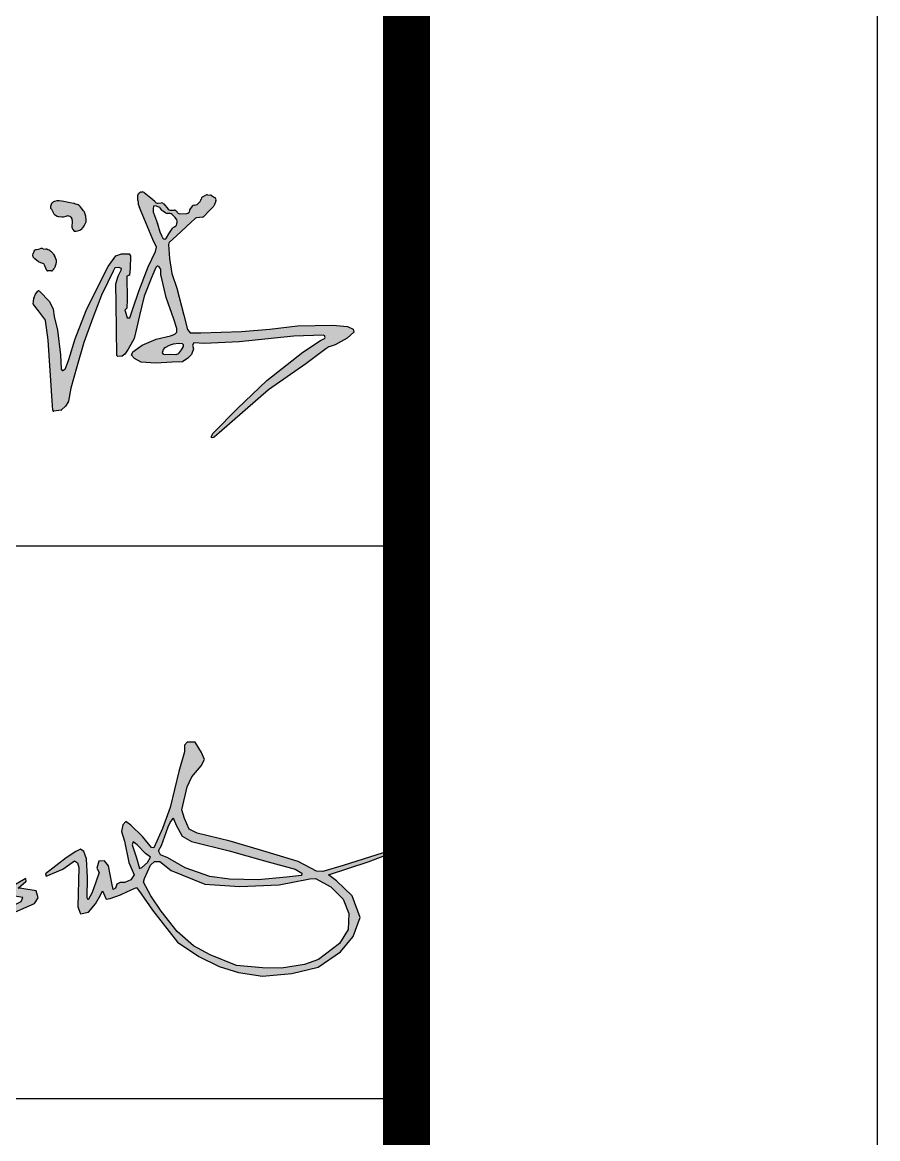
# Model space of a CAD drawing. Extents: x 4150464 to 4450492, y 75142 to 874437.
# Drawn here: x 4334665 to 4337388, y 809932 to 813485 of the extents above; entities that cross this region are included whole.
import ezdxf

# ---------------------------------------------------------------- set-up
doc = ezdxf.new("R2010")
doc.units = 0
doc.header["$LTSCALE"] = 1000
doc.header["$MEASUREMENT"] = 0
for name, color, linetype in [('PUB_TITLE', 4, 'Continuous'), ('图框', 7, 'Continuous'), ('签名', 7, 'Continuous')]:
    doc.layers.add(name, color=color, linetype=linetype)

# ---------------------------------------------------------------- blocks, each defined once
blk = doc.blocks.new('3333')
h = blk.add_hatch(color=256)
h.paths.add_polyline_path([(2531856, -909664), (2519411, -910822), (2516955, -910993), (2516136, -910879), (2515945, -909509), (2514917, -909299), (2514441, -909832), (2514517, -910803), (2514631, -911183), (2495464, -911621), (2495330, -910879), (2495978, -909604), (2496854, -908367), (2498015, -907339), (2500567, -905874), (2504552, -903085), (2505809, -902267), (2507580, -901239), (2510970, -900155), (2514150, -898899), (2516378, -898042), (2518111, -896977), (2518626, -895044), (2516722, -894359), (2514132, -893483), (2512018, -892741), (2511961, -892266), (2512532, -891714), (2515275, -891181), (2518245, -890020), (2520054, -889221), (2521292, -888364), (2522304, -887062), (2521561, -885921), (2520552, -884189), (2519828, -883123), (2518914, -882724), (2518209, -882800), (2518019, -883428), (2518312, -884834), (2520132, -887010), (2520021, -887864), (2517679, -889324), (2510319, -891280), (2509272, -891831), (2509685, -892877), (2512193, -894172), (2515639, -895219), (2516852, -895604), (2513788, -897990), (2505216, -902122), (2497360, -906749), (2495458, -907686), (2494157, -910482), (2494047, -911694), (2485916, -911887), (2485778, -912466), (2485833, -913072), (2491511, -919903), (2491897, -919875), (2487404, -913512), (2487708, -913072), (2493964, -912796), (2493942, -919062), (2494471, -925492), (2495441, -930426), (2497424, -933245), (2499319, -933993), (2499937, -933200), (2499275, -932408), (2498306, -932628), (2496102, -928091), (2495132, -920339), (2495088, -915362), (2495485, -912543), (2508046, -912631), (2514922, -912279), (2515231, -913204), (2514746, -916243), (2514658, -918665), (2516685, -920031), (2518404, -919238), (2518977, -919062), (2521798, -922894), (2524090, -924964), (2526690, -925580), (2529158, -925845), (2531494, -924744), (2534938, -921964), (2536345, -920039), (2537470, -918504), (2538228, -917444), (2538595, -917292), (2538704, -917574), (2538877, -919261), (2539699, -920645), (2540608, -921164), (2541626, -920904), (2542924, -920212), (2543011, -919563), (2543335, -918850), (2543400, -918201), (2542773, -918093), (2541864, -918677), (2541452, -919282), (2541128, -919693), (2540543, -919455), (2539786, -917747), (2539461, -915346), (2539280, -913744), (2538877, -912853), (2539482, -912620), (2540584, -912107), (2542276, -911195), (2543341, -910615), (2544689, -909938), (2546119, -908903), (2546557, -907875), (2546081, -907266), (2544158, -907286), (2540006, -907533), (2536369, -908960)])
h.paths.add_polyline_path([(2534622, -911035), (2535947, -911623), (2537083, -913221), (2537734, -914642), (2537103, -916282), (2536009, -918510), (2534831, -920340), (2532348, -922842), (2529571, -924439), (2527404, -924608), (2524943, -923935), (2520795, -920185), (2519596, -918272), (2520753, -917473), (2521931, -916380), (2524329, -914446), (2523908, -914025), (2523088, -914383), (2519932, -916779), (2519133, -917221), (2518775, -916800), (2516713, -913247), (2516629, -912175), (2517218, -911986), (2521978, -911581), (2531214, -911098)], flags=16)
h.paths.add_polyline_path([(2535847, -909751), (2538540, -909037), (2540728, -908574), (2543211, -908616), (2543863, -909142), (2541864, -910172), (2539571, -911412), (2538056, -911770), (2537551, -910950), (2536036, -910235)], flags=16)
h.paths.add_polyline_path([(2518249, -917726), (2517660, -918335), (2516503, -918609), (2515935, -917662), (2515935, -915707), (2516505, -914914), (2517429, -916506)], flags=16)
h = blk.add_hatch(color=256)
h.paths.add_polyline_path([(2626143, -913897), (2623430, -911259), (2622017, -910219), (2628899, -907982), (2633639, -906186), (2631477, -906446), (2624575, -908607), (2621085, -909648), (2619991, -909622), (2616814, -907956), (2610102, -905945), (2605024, -904436), (2599320, -903056), (2597940, -902354), (2597106, -900480), (2596663, -898996), (2597603, -895005), (2598410, -893287), (2599999, -891387), (2600572, -890294), (2600077, -889070), (2598983, -887274), (2597603, -887301), (2597134, -887821), (2597134, -888940), (2596144, -892350), (2594660, -898622), (2593305, -902214), (2591842, -905559), (2591400, -905507), (2589863, -903607), (2587857, -901681), (2586972, -901030), (2586477, -901577), (2586217, -902722), (2586737, -904414), (2587493, -908110), (2588430, -910218), (2587857, -911103), (2586790, -911546), (2585982, -911572), (2585409, -911884), (2585201, -912535), (2584810, -912795), (2584576, -911702), (2583951, -908683), (2583300, -907850), (2582310, -907902), (2581971, -909073), (2582362, -909854), (2581763, -911493), (2581138, -913315), (2580487, -914591), (2580278, -914200), (2580330, -910713), (2580174, -907459), (2579705, -906236), (2579132, -905793), (2578325, -906184), (2576632, -907303), (2573064, -910088), (2573205, -910466), (2576067, -909240), (2578111, -907828), (2578594, -908163), (2578817, -908980), (2578669, -915777), (2579152, -916965), (2580490, -916705), (2581716, -915257), (2582608, -913771), (2582943, -913028), (2583575, -914477), (2584281, -914328), (2586028, -913697), (2587291, -913103), (2588815, -912434), (2589633, -913548), (2591566, -916371), (2595926, -921919), (2599606, -924371), (2603099, -926116), (2606444, -927156), (2610644, -927751), (2615699, -927305), (2620271, -926228), (2624099, -923591), (2626292, -920916), (2627518, -917611)])
h.paths.add_polyline_path([(2625585, -916909), (2625468, -919680), (2623922, -922101), (2620298, -924910), (2617905, -925785), (2613936, -926369), (2610638, -926340), (2606144, -925902), (2601562, -924065), (2598673, -922548), (2595871, -920040), (2593069, -916540), (2591318, -913857), (2590059, -911539), (2590205, -910869), (2591256, -908565), (2591952, -907924), (2592886, -907924), (2594812, -909469), (2600649, -911861), (2606690, -912269), (2613490, -911978), (2618785, -910959), (2619807, -910872), (2622462, -912301), (2624564, -914459)], flags=16)
h.paths.add_polyline_path([(2617386, -910385), (2614748, -910671), (2609901, -911121), (2604931, -910998), (2601516, -910549), (2597262, -909016), (2594235, -907279), (2592967, -906788), (2592620, -906093), (2593131, -905153), (2594276, -901965), (2594665, -901168), (2595094, -900534), (2595156, -900371), (2595667, -901638), (2596730, -903580), (2598367, -904499), (2604829, -906073), (2610964, -907831), (2616302, -909261), (2617447, -909936)], flags=16)
h.paths.add_polyline_path([(2591248, -907180), (2590717, -908100), (2589756, -908999), (2589326, -909162), (2588794, -907323), (2588079, -905075), (2588263, -904523), (2588917, -905034), (2590389, -906526)], flags=16)
h = blk.add_hatch(color=256)
h.paths.add_polyline_path([(2556852, -909733), (2556171, -908284), (2555520, -907751), (2554957, -907988), (2554543, -908875), (2555017, -910177), (2555193, -911872), (2550428, -911626), (2546314, -911685), (2544775, -912129), (2544597, -913135), (2544616, -914941), (2546067, -913433), (2550152, -912812), (2555391, -913048), (2555687, -915474), (2556190, -918669), (2557848, -919083), (2560098, -918639), (2560897, -917840), (2563117, -918225), (2565899, -917515), (2571149, -915176), (2571830, -914200), (2571475, -912987), (2568988, -912632), (2568367, -912543), (2569758, -911360), (2569699, -910857), (2567064, -912395), (2561470, -911981), (2557128, -911817)])
h.paths.add_polyline_path([(2557461, -913143), (2561713, -913205), (2564514, -913453), (2565240, -913744), (2562792, -914946), (2561776, -915899), (2560531, -916604), (2558934, -916252), (2557503, -915112), (2557046, -914117), (2557109, -913412)], flags=16)
h.paths.add_polyline_path([(2557503, -916314), (2558457, -917205), (2558996, -917703), (2558643, -917848), (2557606, -917496), (2556984, -916936), (2557109, -916438)], flags=16)
h.paths.add_polyline_path([(2563352, -915526), (2565281, -914469), (2566650, -913785), (2567438, -913868), (2569181, -914179), (2568870, -914884), (2566982, -915796), (2563995, -917081), (2562813, -917164), (2562771, -916749)], flags=16)
for points in [[(2518312, -884834), (2520132, -887010), (2520021, -887864), (2517679, -889324), (2510319, -891280), (2509272, -891831), (2509685, -892877), (2512193, -894172), (2515639, -895219), (2516852, -895604), (2513788, -897990), (2505216, -902122), (2497360, -906749), (2495458, -907686), (2494157, -910482), (2494047, -911694), (2485916, -911887), (2485778, -912466), (2485833, -913072), (2491511, -919903), (2491897, -919875), (2487404, -913512), (2487708, -913072), (2493964, -912796), (2493942, -919062), (2494471, -925492), (2495441, -930426), (2497424, -933245), (2499319, -933993), (2499937, -933200), (2499275, -932408), (2498306, -932628), (2496102, -928091), (2495132, -920339), (2495088, -915362), (2495485, -912543), (2508046, -912631), (2514922, -912279), (2515231, -913204), (2514746, -916243), (2514658, -918665), (2516685, -920031), (2518404, -919238), (2518977, -919062), (2521798, -922894), (2524090, -924964), (2526690, -925580), (2529158, -925845), (2531494, -924744), (2534938, -921964), (2536345, -920039), (2537470, -918504), (2538228, -917444), (2538595, -917292), (2538704, -917574), (2538877, -919261), (2539699, -920645), (2540608, -921164), (2541626, -920904), (2542924, -920212), (2543011, -919563), (2543335, -918850), (2543400, -918201), (2542773, -918093), (2541864, -918677), (2541452, -919282), (2541128, -919693), (2540543, -919455), (2539786, -917747), (2539461, -915346), (2539280, -913744), (2538997, -913119), (2538997, -912806), (2539482, -912620), (2540584, -912107), (2542276, -911195), (2543341, -910615), (2544689, -909938), (2546119, -908903), (2546557, -907875), (2546081, -907266), (2544158, -907286), (2540006, -907533), (2536369, -908960), (2531856, -909664), (2519411, -910822), (2516955, -910993), (2516136, -910879), (2515945, -909509), (2514917, -909299), (2514441, -909832), (2514517, -910803), (2514631, -911183), (2495464, -911621), (2495330, -910879), (2495978, -909604), (2496854, -908367), (2498015, -907339), (2500567, -905874), (2504552, -903085), (2505809, -902267), (2507580, -901239), (2510970, -900155), (2514150, -898899), (2516378, -898042), (2518111, -896977), (2518626, -895044), (2516722, -894359), (2514132, -893483), (2512018, -892741), (2511961, -892266), (2512532, -891714), (2515275, -891181), (2518245, -890020), (2520054, -889221), (2521292, -888364), (2522304, -887062), (2521561, -885921), (2520552, -884189), (2519828, -883123), (2518914, -882724), (2518209, -882800), (2518019, -883428)], [(2573205, -910466), (2576067, -909240), (2578111, -907828), (2578594, -908163), (2578817, -908980), (2578669, -915777), (2579152, -916965), (2580490, -916705), (2581716, -915257), (2582608, -913771), (2582943, -913028), (2583575, -914477), (2584281, -914328), (2586028, -913697), (2587291, -913103), (2588815, -912434), (2589633, -913548), (2591566, -916371), (2595926, -921919), (2599606, -924371), (2603099, -926116), (2606444, -927156), (2610644, -927751), (2615699, -927305), (2620271, -926228), (2624099, -923591), (2626292, -920916), (2627518, -917611), (2626143, -913897), (2623430, -911259), (2622017, -910219), (2628899, -907982), (2633639, -906186), (2631477, -906446), (2624575, -908607), (2621085, -909648), (2619991, -909622), (2616814, -907956), (2610102, -905945), (2605024, -904436), (2599320, -903056), (2597940, -902354), (2597106, -900480), (2596663, -898996), (2597603, -895005), (2598410, -893287), (2599999, -891387), (2600572, -890294), (2600077, -889070), (2598983, -887274), (2597603, -887301), (2597134, -887821), (2597134, -888940), (2596144, -892350), (2594660, -898622), (2593305, -902214), (2591842, -905559), (2591400, -905507), (2589863, -903607), (2587857, -901681), (2586972, -901030), (2586477, -901577), (2586217, -902722), (2586737, -904414), (2587493, -908110), (2588430, -910218), (2587857, -911103), (2586790, -911546), (2585982, -911572), (2585409, -911884), (2585201, -912535), (2584810, -912795), (2584576, -911702), (2583951, -908683), (2583300, -907850), (2582310, -907902), (2581971, -909073), (2582362, -909854), (2581763, -911493), (2581138, -913315), (2580487, -914591), (2580278, -914200), (2580330, -910713), (2580174, -907459), (2579705, -906236), (2579132, -905793), (2578325, -906184), (2576632, -907303), (2573064, -910088)], [(2595156, -900371), (2595667, -901638), (2596730, -903580), (2598367, -904499), (2604829, -906073), (2610964, -907831), (2616302, -909261), (2617447, -909936), (2617386, -910385), (2614748, -910671), (2609901, -911121), (2604931, -910998), (2601516, -910549), (2597262, -909016), (2594235, -907279), (2592967, -906788), (2592620, -906093), (2593131, -905153), (2594276, -901965), (2594665, -901168), (2595094, -900534)], [(2588917, -905034), (2588263, -904523), (2588079, -905075), (2588794, -907323), (2589326, -909162), (2589756, -908999), (2590717, -908100), (2591248, -907180), (2590389, -906526)], [(2543211, -908616), (2540728, -908574), (2538540, -909037), (2535847, -909751), (2536036, -910235), (2537551, -910950), (2538056, -911770), (2539571, -911412), (2541864, -910172), (2543863, -909142)], [(2544616, -914941), (2546067, -913433), (2550152, -912812), (2555391, -913048), (2555687, -915474), (2556190, -918669), (2557848, -919083), (2560098, -918639), (2560897, -917840), (2563117, -918225), (2565899, -917515), (2571149, -915176), (2571830, -914200), (2571475, -912987), (2568988, -912632), (2568367, -912543), (2569758, -911360), (2569699, -910857), (2567064, -912395), (2561470, -911981), (2557562, -911833), (2557118, -911745), (2556852, -909733), (2556171, -908284), (2555520, -907751), (2554957, -907988), (2554543, -908875), (2555017, -910177), (2555165, -911597), (2555017, -911863), (2550428, -911626), (2546314, -911685), (2544775, -912129), (2544597, -913135)], [(2591952, -907924), (2592886, -907924), (2594812, -909469), (2600649, -911861), (2606690, -912269), (2613490, -911978), (2618785, -910959), (2619807, -910872), (2622462, -912301), (2624564, -914459), (2625585, -916909), (2625468, -919680), (2623922, -922101), (2620298, -924910), (2617905, -925785), (2613936, -926369), (2610638, -926340), (2606144, -925902), (2601562, -924065), (2598673, -922548), (2595871, -920040), (2593069, -916540), (2591318, -913857), (2590059, -911539), (2590205, -910869), (2591256, -908565)], [(2517218, -911986), (2516629, -912175), (2516713, -913247), (2518775, -916800), (2519133, -917221), (2519932, -916779), (2523088, -914383), (2523908, -914025), (2524329, -914446), (2521931, -916380), (2520753, -917473), (2519596, -918272), (2520795, -920185), (2524943, -923935), (2527404, -924608), (2529571, -924439), (2532348, -922842), (2534831, -920340), (2536009, -918510), (2537103, -916282), (2537734, -914642), (2537083, -913221), (2535947, -911623), (2534622, -911035), (2531214, -911098), (2521978, -911581)], [(2557461, -913143), (2561713, -913205), (2564514, -913453), (2565240, -913744), (2562792, -914946), (2561776, -915899), (2560531, -916604), (2558934, -916252), (2557503, -915112), (2557046, -914117), (2557109, -913412)], [(2516419, -915034), (2515935, -915707), (2515935, -917662), (2516503, -918609), (2517660, -918335), (2518249, -917726), (2517429, -916506), (2516587, -915055)], [(2566650, -913785), (2565281, -914469), (2563352, -915526), (2562771, -916749), (2562813, -917164), (2563995, -917081), (2566982, -915796), (2568870, -914884), (2569181, -914179), (2567438, -913868)], [(2557503, -916314), (2558457, -917205), (2558996, -917703), (2558643, -917848), (2557606, -917496), (2556984, -916936), (2557109, -916438)]]:
    blk.add_lwpolyline(points, close=True)
blk = doc.blocks.new('新块.dwgASFDFDD')
at = {"layer": '签名'}
h = blk.add_hatch(color=256, dxfattribs=at)
h.paths.add_polyline_path([(96656.3, 22585.8, -0.161092), (96657.7, 22581.3), (96657.7, 22560.9, 0.059171), (96658, 22559.2), (96677.6, 22477.8), (96706.1, 22395.5), (96718, 22360), (96718, 22345.8), (96710.9, 22338), (96694.3, 22331.6), (96639.8, 22319), (96586.1, 22296.9), (96550.6, 22271.7), (96545.9, 22258.3), (96557.7, 22245.7), (96583, 22231.5), (96638.2, 22228.3), (96700.6, 22231.5), (96740.1, 22233), (96759.8, 22246.5), (96774, 22260.7), (96781.1, 22282.7), (96778, 22296.2), (96782.7, 22304.8), (96821.4, 22303.3), (96954, 22309.6), (97161.8, 22330.9), (97273.8, 22333.9), (97279.4, 22331.6), (97280.2, 22328.5, -0.351664), (97276.3, 22319.9), (97263.6, 22313.6), (97196.1, 22269.8), (97059.8, 22162.9), (96948.4, 22056), (96857.2, 21963.8), (96853, 21959.6, 0.182737), (96849.6, 21951), (96849.6, 21945.2), (96855.3, 21946.1, 0.107749), (96860.9, 21949.1), (96878.8, 21964.4), (97065.5, 22126.9), (97207.3, 22225.9), (97283.2, 22282.4, -0.146318), (97299.5, 22290.8), (97318.5, 22297.7), (97363.9, 22322.9), (97389.8, 22345.4), (97387.6, 22356.7), (97366.2, 22366.8), (97309.9, 22372.4), (97175.9, 22370.2), (97070.9, 22356.7), (96964, 22348.8), (96809.7, 22343.2), (96769.2, 22343.2), (96759, 22355.6), (96744.4, 22410.7), (96717.9, 22512.5), (96699.6, 22568), (96689.7, 22625.7), (96686.5, 22678.7, -0.229187), (96690.2, 22687.8), (96716.4, 22711.2), (96772.7, 22763.3), (96786.1, 22776.1, -0.163206), (96792.6, 22779.2), (96814.9, 22781.8, 0.182466), (96822, 22785.4), (96838.1, 22803.4), (96857.5, 22822.7, 0.112028), (96860.1, 22826.9), (96866.1, 22843.8, 0.355152), (96861.3, 22857.2), (96850.1, 22864, 0.105653), (96845.6, 22865.6), (96834.7, 22866.9, 0.158327), (96827.9, 22865.6), (96815.5, 22858.7, 0.229319), (96809.8, 22850.7), (96809.1, 22846.9, -0.149826), (96806.2, 22841), (96797.9, 22832.3, -0.170427), (96791.3, 22828.9), (96784.5, 22827.9, 0.205569), (96776.9, 22823.4), (96767.1, 22809.7), (96766.9, 22806.7, -0.389723), (96756, 22796), (96729.4, 22795.2, -0.298366), (96718.9, 22801.6), (96718.6, 22802, 0.282824), (96708.8, 22808.5), (96693.3, 22808.9, -0.213806), (96685, 22812.8), (96668.7, 22832, 0.241802), (96659.2, 22836), (96646.2, 22834.9, -0.296225), (96635.5, 22840.7), (96634.7, 22842.1), (96619.9, 22855.4), (96594.5, 22875.3, 0.183189), (96586.8, 22877.7), (96583.1, 22877.4, 0.143474), (96577.2, 22875.3), (96574.1, 22873, 0.248651), (96569.5, 22863.5), (96570.1, 22845.4, 0.093275), (96576.3, 22818.4), (96593.2, 22779.3), (96627, 22697.7), (96640.3, 22668.8), (96636.8, 22651.3), (96609.2, 22593.3), (96573.3, 22501.8), (96550.8, 22434.3), (96540.2, 22400.6), (96529.7, 22400.6), (96524, 22418.1), (96520.5, 22428.7), (96528.3, 22437.1), (96529, 22470.2), (96528.3, 22558.1), (96538.8, 22562.3), (96540.9, 22588.3), (96542.3, 22634.8), (96536.7, 22642.5), (96507.9, 22642.5), (96486, 22634.8), (96457.9, 22594.7), (96419.9, 22520.8), (96374, 22427.7), (96332.5, 22320.8), (96308.6, 22242.1), (96295.2, 22207.6), (96288.6, 22201, -0.398668), (96283.4, 22200.8), (96280.2, 22203.7, -0.202683), (96279, 22206.4), (96276.9, 22259.6), (96264.9, 22353.2), (96253, 22404.7), (96249.4, 22433.6), (96234.7, 22462.4), (96197.3, 22501.8), (96193.9, 22502.4, 0.27777), (96190.3, 22501), (96181.8, 22490.1), (96175.4, 22474.1, 0.073618), (96175.1, 22473), (96173.4, 22453.3, 0.189344), (96174.2, 22450.7), (96193.1, 22426.4), (96220, 22391), (96229.9, 22316), (96244.7, 22085.4), (96247, 22049.2, 0.436729), (96251.3, 22045.8), (96278.8, 22049.7, 0.16879), (96281, 22050.8), (96295.1, 22065.6), (96306.5, 22082.4, 0.102966), (96307.1, 22083.8), (96316.4, 22132.7), (96338.5, 22214.7), (96364.6, 22306.5), (96399.4, 22399.6), (96432.6, 22486.6), (96456.3, 22535.5), (96476.8, 22577.3), (96482.4, 22589.9), (96498.1, 22591.5), (96507.6, 22586.8), (96506.8, 22581.2), (96495.8, 22558.4), (96487.1, 22529.2), (96487.9, 22455), (96490.3, 22257.6), (96494.2, 22252.9), (96510, 22254.5), (96520.3, 22262.4), (96533.7, 22281.3), (96544, 22298.6), (96556.6, 22322.3), (96566.2, 22364.4), (96576.4, 22409.4), (96594.6, 22482.7), (96623, 22555.3), (96638.6, 22591.6, -0.469667), (96649.6, 22594.8)])
h.paths.add_polyline_path([(96672.9, 22699.1, -0.288827), (96665.1, 22702.9), (96662.1, 22707, -0.065977), (96660.7, 22709.6), (96654.1, 22726.7), (96645.3, 22756.6, 0.044379), (96644.6, 22758.4, -0.024291), (96645, 22757.4), (96629.2, 22798.5, -0.091237), (96628.5, 22802.5), (96628.4, 22812.8), (96630, 22823.6), (96634.4, 22824.8), (96640.4, 22823.6), (96650.1, 22820.4, -0.144533), (96655.3, 22816.8), (96662.6, 22807.7, 0.074132), (96665, 22805.4), (96675.5, 22798.3, 0.138918), (96681.3, 22796.3), (96692.2, 22795.8, -0.194331), (96699.9, 22792.3), (96711.2, 22780.2), (96717.7, 22771.5, -0.202294), (96719.7, 22763), (96718.6, 22756.4, -0.204654), (96713.8, 22749), (96706.4, 22743.9, 0.089425), (96703.5, 22741.1), (96687.4, 22718.3), (96679.1, 22704.1), (96676.8, 22700.2)], flags=16)
h.paths.add_polyline_path([(96724.9, 22303.7), (96738, 22303.3), (96742.2, 22299.5), (96742.2, 22291.6), (96734.7, 22278.9), (96722.5, 22263), (96714.1, 22259.3), (96694.9, 22261.1), (96674.7, 22259.7), (96668.7, 22261.6), (96664, 22267.2), (96664.4, 22272.8), (96666.9, 22279.4), (96673.8, 22287.3), (96690.2, 22295.8), (96705.6, 22301.4)], flags=16)
h.paths.add_polyline_path([(96315.9, 22781.5), (96319.3, 22775.3), (96320.4, 22764.9), (96319.9, 22747.1, 0.170281), (96323.7, 22735.3), (96328.5, 22729.1), (96336.6, 22728.6), (96346, 22731.1, 0.103189), (96352.9, 22734.5), (96357.7, 22738.3, 0.062296), (96361, 22741.6), (96366.8, 22749.1), (96372.1, 22759.3, 0.141144), (96374.1, 22769.4), (96372.8, 22785.3), (96367.5, 22800.5, 0.087273), (96364.3, 22806.2), (96350.7, 22822.9, 0.128318), (96343.1, 22828.4), (96331.4, 22833, 0.060575), (96327.1, 22834.2), (96313.5, 22836), (96300.3, 22839), (96289.7, 22842), (96271.3, 22844.5), (96263.2, 22844.1), (96253.4, 22841.6), (96250.7, 22840.4, 0.142069), (96242.7, 22833.6), (96240.6, 22830.5), (96239.3, 22822), (96239.3, 22815.6), (96241.9, 22813), (96249.8, 22797.8, 0.158988), (96258.1, 22789.6), (96264.4, 22786.4, 0.091187), (96270.9, 22784.5), (96281.6, 22783.5, 0.078859), (96287.5, 22783.8), (96298.2, 22786.2), (96300.6, 22786.5, -0.22636)], flags=17)
h.paths.add_polyline_path([(96202, 22609.3), (96213.4, 22604.4), (96217.7, 22597.9), (96220.4, 22588.7), (96224.3, 22580.1, 0.295053), (96227.7, 22577.9), (96242.5, 22577.9, 0.162181), (96244.7, 22578.6), (96246.6, 22580, 0.119743), (96252.2, 22586.9), (96257.1, 22596.9, 0.078472), (96258.8, 22602.5), (96260.4, 22613.9), (96260.2, 22619.9, 0.110904), (96254.2, 22635.2), (96249.1, 22642.8, 0.087686), (96240, 22652.2), (96237, 22654.4, 0.119431), (96220.6, 22661.1), (96211.2, 22662.5, 0.087256), (96198.2, 22662.2), (96185.7, 22659.7), (96183, 22659.1), (96178.1, 22656.4), (96176.1, 22652.6, 0.064845), (96172.7, 22643.6), (96171.6, 22639.1), (96173.3, 22630.4), (96179.2, 22623.9), (96193.3, 22613.1)])
for p, q in [((96574.1, 22873), (96577.2, 22875.3)), ((96583.1, 22877.4), (96586.8, 22877.7)), ((96594.5, 22875.3), (96619.9, 22855.4)), ((96240.6, 22830.5), (96239.3, 22822)), ((96242.7, 22833.6), (96240.6, 22830.5)), ((96253.4, 22841.6), (96250.7, 22840.4)), ((96263.2, 22844.1), (96253.4, 22841.6)), ((96271.3, 22844.5), (96263.2, 22844.1)), ((96289.7, 22842), (96271.3, 22844.5)), ((96300.3, 22839), (96289.7, 22842)), ((96313.5, 22836), (96300.3, 22839)), ((96327.1, 22834.2), (96313.5, 22836)), ((96343.1, 22828.4), (96331.4, 22833)), ((96570.1, 22845.4), (96569.5, 22863.5)), ((96619.9, 22855.4), (96634.7, 22842.1)), ((96634.7, 22842.1), (96635.5, 22840.7)), ((96646.2, 22834.9), (96659.2, 22836)), ((96668.7, 22832), (96685, 22812.8)), ((96784.5, 22827.9), (96791.3, 22828.9)), ((96797.9, 22832.3), (96806.2, 22841)), ((96809.1, 22846.9), (96809.8, 22850.7)), ((96815.5, 22858.7), (96827.9, 22865.6)), ((96834.7, 22866.9), (96845.6, 22865.6)), ((96850.1, 22864), (96861.3, 22857.2)), ((96866.1, 22843.8), (96860.1, 22826.9)), ((96239.3, 22822), (96239.3, 22815.6)), ((96239.3, 22815.6), (96241.9, 22813)), ((96241.9, 22813), (96249.8, 22797.8)), ((96258.1, 22789.6), (96264.4, 22786.4)), ((96287.5, 22783.8), (96298.2, 22786.2)), ((96298.2, 22786.2), (96300.6, 22786.5)), ((96364.3, 22806.2), (96350.7, 22822.9)), ((96372.8, 22785.3), (96367.5, 22800.5)), ((96593.2, 22779.3), (96576.3, 22818.4)), ((96628.5, 22811.9), (96628.5, 22802.5)), ((96630, 22823.6), (96628.6, 22813.6)), ((96629.2, 22798.5), (96645, 22757.4)), ((96634.4, 22824.8), (96630, 22823.6)), ((96640.4, 22823.6), (96634.4, 22824.8)), ((96650.1, 22820.4), (96640.4, 22823.6)), ((96662.6, 22807.7), (96655.3, 22816.8)), ((96675.5, 22798.3), (96665, 22805.4)), ((96692.2, 22795.8), (96681.3, 22796.3)), ((96693.3, 22808.9), (96708.8, 22808.5)), ((96711.2, 22780.2), (96699.9, 22792.3)), ((96718.6, 22802), (96718.9, 22801.6)), ((96729.4, 22795.2), (96756, 22796)), ((96766.9, 22806.7), (96767.1, 22809.7)), ((96767.1, 22809.7), (96776.9, 22823.4)), ((96838.1, 22803.4), (96822, 22785.4)), ((96857.5, 22822.7), (96838.1, 22803.4)), ((96270.9, 22784.5), (96281.6, 22783.5)), ((96315.9, 22781.5), (96319.3, 22775.3)), ((96319.3, 22775.3), (96320.4, 22764.9)), ((96320.4, 22764.9), (96319.9, 22747.1)), ((96361, 22741.6), (96366.8, 22749.1)), ((96366.8, 22749.1), (96372.1, 22759.3)), ((96374.1, 22769.4), (96372.8, 22785.3)), ((96627, 22697.7), (96593.2, 22779.3)), ((96645.3, 22756.6), (96654.1, 22726.7)), ((96706.4, 22743.9), (96713.8, 22749)), ((96717.7, 22771.5), (96711.2, 22780.2)), ((96772.7, 22763.3), (96716.4, 22711.2)), ((96718.6, 22756.4), (96719.7, 22763)), ((96786.1, 22776.1), (96772.7, 22763.3)), ((96814.9, 22781.8), (96792.6, 22779.2)), ((96323.7, 22735.3), (96328.5, 22729.1)), ((96328.5, 22729.1), (96336.6, 22728.6)), ((96336.6, 22728.6), (96346, 22731.1)), ((96352.9, 22734.5), (96357.7, 22738.3)), ((96654.1, 22726.7), (96660.7, 22709.6)), ((96662.1, 22707), (96665.1, 22702.9)), ((96676.8, 22700.2), (96679.1, 22704.1)), ((96679.1, 22704.1), (96687.4, 22718.3)), ((96687.4, 22718.3), (96703.5, 22741.1)), ((96716.4, 22711.2), (96690.2, 22687.8)), ((96178.1, 22656.4), (96183, 22659.1)), ((96183, 22659.1), (96185.7, 22659.7)), ((96185.7, 22659.7), (96198.2, 22662.2)), ((96211.2, 22662.5), (96220.6, 22661.1)), ((96640.3, 22668.8), (96627, 22697.7)), ((96636.8, 22651.3), (96640.3, 22668.8)), ((96672.9, 22699.1), (96676.8, 22700.2)), ((96686.5, 22678.7), (96689.7, 22625.7)), ((96171.6, 22639.1), (96172.7, 22643.6)), ((96173.3, 22630.4), (96171.6, 22639.1)), ((96179.2, 22623.9), (96173.3, 22630.4)), ((96176.1, 22652.6), (96178.1, 22656.4)), ((96193.3, 22613.1), (96179.2, 22623.9)), ((96237, 22654.4), (96240, 22652.2)), ((96249.1, 22642.8), (96254.2, 22635.2)), ((96260.2, 22619.9), (96260.4, 22613.9)), ((96457.9, 22594.7), (96486, 22634.8)), ((96486, 22634.8), (96507.9, 22642.5)), ((96507.9, 22642.5), (96536.7, 22642.5)), ((96536.7, 22642.5), (96542.3, 22634.8)), ((96542.3, 22634.8), (96540.9, 22588.3)), ((96609.2, 22593.3), (96636.8, 22651.3)), ((96689.7, 22625.7), (96699.6, 22568)), ((96202, 22609.3), (96193.3, 22613.1)), ((96213.4, 22604.4), (96202, 22609.3)), ((96217.7, 22597.9), (96213.4, 22604.4)), ((96220.4, 22588.7), (96217.7, 22597.9)), ((96224.3, 22580.1), (96220.4, 22588.7)), ((96242.5, 22577.9), (96227.7, 22577.9)), ((96246.6, 22580), (96244.7, 22578.6)), ((96257.1, 22596.9), (96252.2, 22586.9)), ((96260.4, 22613.9), (96258.8, 22602.5)), ((96419.9, 22520.8), (96457.9, 22594.7)), ((96476.8, 22577.3), (96456.3, 22535.5)), ((96482.4, 22589.9), (96476.8, 22577.3)), ((96498.1, 22591.5), (96482.4, 22589.9)), ((96495.8, 22558.4), (96506.8, 22581.2)), ((96507.6, 22586.8), (96498.1, 22591.5)), ((96506.8, 22581.2), (96507.6, 22586.8)), ((96540.9, 22588.3), (96538.8, 22562.3)), ((96573.3, 22501.8), (96609.2, 22593.3)), ((96638.6, 22591.6), (96623, 22555.3)), ((96650.4, 22593.8), (96649.3, 22595.1)), ((96656.3, 22585.6), (96650.4, 22593.8)), ((96657.7, 22560.9), (96657.7, 22581.3)), ((96456.3, 22535.5), (96432.6, 22486.6)), ((96487.1, 22529.2), (96495.8, 22558.4)), ((96538.8, 22562.3), (96528.3, 22558.1)), ((96528.3, 22558.1), (96529, 22470.2)), ((96623, 22555.3), (96594.6, 22482.7)), ((96677.6, 22477.8), (96658, 22559.2)), ((96699.6, 22568), (96717.9, 22512.5)), ((96175.4, 22474.1), (96181.8, 22490.1)), ((96181.8, 22490.1), (96190.3, 22501)), ((96193.9, 22502.4), (96197.3, 22501.8)), ((96197.3, 22501.8), (96234.7, 22462.4)), ((96374, 22427.7), (96419.9, 22520.8)), ((96487.9, 22455), (96487.1, 22529.2)), ((96550.8, 22434.3), (96573.3, 22501.8)), ((96717.9, 22512.5), (96744.4, 22410.7)), ((96173.4, 22453.3), (96175.1, 22473)), ((96193.1, 22426.4), (96174.2, 22450.7)), ((96234.7, 22462.4), (96249.4, 22433.6)), ((96432.6, 22486.6), (96399.4, 22399.6)), ((96490.3, 22257.6), (96487.9, 22455)), ((96529, 22470.2), (96528.3, 22437.1)), ((96594.6, 22482.7), (96576.4, 22409.4)), ((96706.1, 22395.5), (96677.6, 22477.8)), ((96219.4, 22391.8), (96193.1, 22426.4)), ((96249.4, 22433.6), (96253, 22404.7)), ((96253, 22404.7), (96264.9, 22353.2)), ((96332.5, 22320.8), (96374, 22427.7)), ((96528.3, 22437.1), (96520.5, 22428.7)), ((96520.5, 22428.7), (96524, 22418.1)), ((96524, 22418.1), (96529.7, 22400.6)), ((96540.2, 22400.6), (96550.8, 22434.3)), ((96576.4, 22409.4), (96566.2, 22364.4)), ((96744.4, 22410.7), (96759, 22355.6)), ((96229.9, 22316), (96220.1, 22390)), ((96399.4, 22399.6), (96364.6, 22306.5)), ((96529.7, 22400.6), (96540.2, 22400.6)), ((96566.2, 22364.4), (96556.6, 22322.3)), ((96718, 22360), (96706.1, 22395.5)), ((97070.9, 22356.7), (97175.9, 22370.2)), ((97175.9, 22370.2), (97309.9, 22372.4)), ((97309.9, 22372.4), (97366.2, 22366.8)), ((97366.2, 22366.8), (97387.6, 22356.7)), ((96264.9, 22353.2), (96276.9, 22259.6)), ((96308.6, 22242.1), (96332.5, 22320.8)), ((96556.6, 22322.3), (96544, 22298.6)), ((96639.8, 22319), (96694.3, 22331.6)), ((96694.3, 22331.6), (96710.9, 22338)), ((96710.9, 22338), (96718, 22345.8)), ((96718, 22345.8), (96718, 22360)), ((96759, 22355.6), (96769.2, 22343.2)), ((96769.2, 22343.2), (96809.7, 22343.2)), ((96809.7, 22343.2), (96964, 22348.8)), ((97161.8, 22330.9), (96954, 22309.6)), ((96964, 22348.8), (97070.9, 22356.7)), ((97273.8, 22333.9), (97161.8, 22330.9)), ((97263.6, 22313.6), (97276.3, 22319.9)), ((97279.4, 22331.6), (97273.8, 22333.9)), ((97280.2, 22328.5), (97279.4, 22331.6)), ((97363.9, 22322.9), (97318.5, 22297.7)), ((97389.8, 22345.4), (97363.9, 22322.9)), ((97387.6, 22356.7), (97389.8, 22345.4)), ((96244.7, 22085.4), (96229.9, 22316)), ((96364.6, 22306.5), (96338.5, 22214.7)), ((96533.7, 22281.3), (96520.3, 22262.4)), ((96544, 22298.6), (96533.7, 22281.3)), ((96550.6, 22271.7), (96586.1, 22296.9)), ((96586.1, 22296.9), (96639.8, 22319)), ((96664.4, 22272.8), (96666.9, 22279.4)), ((96666.9, 22279.4), (96673.8, 22287.3)), ((96673.8, 22287.3), (96690.2, 22295.8)), ((96690.2, 22295.8), (96705.6, 22301.4)), ((96705.6, 22301.4), (96724.9, 22303.7)), ((96734.7, 22278.9), (96722.5, 22263)), ((96724.9, 22303.7), (96738, 22303.3)), ((96742.2, 22291.6), (96734.7, 22278.9)), ((96738, 22303.3), (96742.2, 22299.5)), ((96742.2, 22299.5), (96742.2, 22291.6)), ((96781.1, 22282.7), (96774, 22260.7)), ((96782.7, 22304.8), (96778, 22296.2)), ((96778, 22296.2), (96781.1, 22282.7)), ((96821.4, 22303.3), (96782.7, 22304.8)), ((96954, 22309.6), (96821.4, 22303.3)), ((97196.1, 22269.8), (97263.6, 22313.6)), ((97283.2, 22282.4), (97207.3, 22225.9)), ((97318.5, 22297.7), (97299.5, 22290.8)), ((96276.9, 22259.6), (96279, 22206.4)), ((96295.5, 22208.3), (96308.6, 22242.1)), ((96494.2, 22252.9), (96490.3, 22257.6)), ((96510, 22254.5), (96494.2, 22252.9)), ((96520.3, 22262.4), (96510, 22254.5)), ((96545.9, 22258.3), (96550.6, 22271.7)), ((96557.7, 22245.7), (96545.9, 22258.3)), ((96583, 22231.5), (96557.7, 22245.7)), ((96664, 22267.2), (96664.4, 22272.8)), ((96668.7, 22261.6), (96664, 22267.2)), ((96674.7, 22259.7), (96668.7, 22261.6)), ((96694.9, 22261.1), (96674.7, 22259.7)), ((96714.1, 22259.3), (96694.9, 22261.1)), ((96722.5, 22263), (96714.1, 22259.3)), ((96759.8, 22246.5), (96740.1, 22233)), ((96774, 22260.7), (96759.8, 22246.5)), ((97059.8, 22162.9), (97196.1, 22269.8)), ((96280.2, 22203.7), (96283.4, 22200.8)), ((96288.6, 22201), (96294.6, 22207)), ((96338.5, 22214.7), (96316.4, 22132.7)), ((96638.2, 22228.3), (96583, 22231.5)), ((96700.6, 22231.5), (96638.2, 22228.3)), ((96740.1, 22233), (96700.6, 22231.5)), ((97207.3, 22225.9), (97065.5, 22126.9)), ((96948.4, 22056), (97059.8, 22162.9)), ((96316.4, 22132.7), (96307.1, 22083.8)), ((97065.5, 22126.9), (96878.8, 21964.4)), ((96247, 22049.2), (96244.7, 22085.4)), ((96295.1, 22065.6), (96281, 22050.8)), ((96306.5, 22082.4), (96295.1, 22065.6)), ((96278.8, 22049.7), (96251.3, 22045.8)), ((96857.2, 21963.8), (96948.4, 22056)), ((96849.6, 21945.2), (96849.6, 21951)), ((96855.3, 21946.1), (96849.6, 21945.2)), ((96853, 21959.6), (96857.2, 21963.8)), ((96878.8, 21964.4), (96860.9, 21949.1))]:
    blk.add_line(p, q)
for centre, radius, start, end in [((96580.7, 22863.9), 11.3, 126.2324, 182.0863), ((96583.8, 22866.2), 11.2, 93.5735, 126.2324), ((96587.5, 22866.4), 11.3, 52.0502, 93.5735), ((96258.3, 22823.2), 18.7, 113.9458, 146.2892), ((96324.5, 22815.6), 18.8, 68.4441, 82.3099), ((96336.2, 22811), 18.8, 39.1957, 68.4441), ((96645.1, 22848.1), 75, 182.0863, 203.4016), ((96645.3, 22846.1), 11.2, 208.6294, 274.6318), ((96660.1, 22824.7), 11.2, 40.2585, 94.6318), ((96786, 22816.8), 11.3, 97.7592, 144.2248), ((96789.8, 22840), 11.3, 277.7592, 316.4464), ((96798.1, 22848.7), 11.2, 316.4464, 350.5304), ((96820.9, 22848.9), 11.2, 118.8676, 170.5304), ((96833.3, 22855.8), 11.3, 82.8805, 118.8676), ((96844.2, 22854.4), 11.3, 58.7562, 82.8805), ((96855.5, 22847.6), 11.2, 340.5459, 58.7562), ((96266.4, 22806.4), 18.8, 207.3179, 243.4529), ((96272.8, 22803.2), 18.8, 243.4529, 264.2939), ((96303, 22767.9), 18.7, 46.5706, 97.5887), ((96349.8, 22794.3), 18.8, 19.2447, 39.1957), ((96639.7, 22812), 11.2, 171.8636, 180.1478), ((96639.7, 22802.5), 11.2, 180.1478, 200.9999), ((96646.5, 22809.8), 11.3, 38.6817, 71.5785), ((96671.3, 22814.7), 11.3, 218.6817, 235.6406), ((96681.9, 22807.6), 11.3, 235.6406, 267.2758), ((96693.6, 22820.1), 11.2, 220.2585, 268.5324), ((96691.7, 22784.6), 11.2, 43.2867, 87.2758), ((96708.5, 22797.2), 11.3, 25.3636, 88.5324), ((96729, 22806.4), 11.3, 205.3636, 271.8169), ((96755.7, 22807.3), 11.2, 271.8169, 356.9849), ((96849.5, 22830.6), 11.3, 314.9775, 340.5459), ((96283.4, 22802.1), 18.8, 264.2939, 282.3297), ((96338.7, 22746.6), 18.8, 178.6017, 217.2565), ((96355.4, 22767.9), 18.7, 332.6318, 4.7674), ((96634.5, 22753.4), 11.2, 16.4017, 20.9999), ((96712.7, 22734.6), 11.3, 124.266, 144.7064), ((96707.5, 22758.2), 11.3, 304.266, 350.5303), ((96708.6, 22764.8), 11.3, 350.5303, 36.2753), ((96793.9, 22768), 11.3, 96.6274, 133.7045), ((96813.6, 22793), 11.3, 276.6274, 317.9904), ((96341.3, 22749.2), 18.8, 284.4594, 308.0252), ((96346.2, 22753.1), 18.7, 308.0252, 322.284), ((96671.2, 22713.7), 11.3, 201.1764, 216.2753), ((96672, 22707.2), 8.12, 211.9977, 276.4383), ((96205.6, 22625.4), 37.5, 81.3541, 101.3013), ((96215, 22624), 37.5, 54.1116, 81.3541), ((96697.7, 22679.4), 11.3, 131.8555, 183.4896), ((96209.2, 22635), 37.5, 151.9088, 166.7495), ((96218, 22621.8), 37.5, 34.0668, 54.1116), ((96223.1, 22614.2), 37.5, 8.7529, 34.0668), ((96227.7, 22581.6), 3.75, 204.2445, 270), ((96242.5, 22581.6), 3.75, 270, 306.8483), ((96235.3, 22595), 18.7, 306.8483, 334.1614), ((96240.2, 22605.1), 18.8, 334.1614, 352.109), ((96645.5, 22588.6), 7.5, 59.0561, 156.7851), ((96650.2, 22581.3), 7.5, 0, 35.5589), ((96665.2, 22560.9), 7.5, 180, 193.5452), ((96193.3, 22498.7), 3.75, 80.0085, 142.1032), ((96177.1, 22453), 3.75, 175.0099, 217.8968), ((96178.9, 22472.7), 3.75, 158.1684, 175.0099), ((96216.4, 22389.5), 3.75, 7.5297, 37.2565), ((97272.9, 22326.6), 7.5, 296.5471, 14.0468), ((97305.5, 22259.2), 32.2, 100.7212, 134.0184), ((96282.7, 22206.5), 3.75, 182.2043, 228.0351), ((96285.9, 22203.6), 3.75, 228.0351, 314.9775), ((96292, 22209.7), 3.75, 314.9775, 338.7908), ((96303.4, 22084.5), 3.75, 325.6922, 349.2074), ((96250.8, 22049.5), 3.75, 183.7547, 278.1238), ((96278.3, 22053.4), 3.75, 278.1238, 316.4464), ((96862.7, 21950.7), 13.1, 137.3847, 178.8078), ((96851.1, 21960.5), 15, 285.8705, 310.4699)]:
    blk.add_arc(centre, radius, start, end)

msp = doc.modelspace()

# ---------------------------------------------------------------- linework, layer by layer
at = {"color": 0}
msp.add_lwpolyline([(4248287.7, 769421.9), (4337387.7, 769421.9), (4337387.7, 832421.9), (4248287.7, 832421.9)], close=True, dxfattribs=at)
at = {"color": 0, "const_width": 150}
msp.add_lwpolyline([(4252037.7, 770921.9), (4335887.7, 770921.9), (4335887.7, 830921.9), (4252037.7, 830921.9)], close=True, dxfattribs=at)
at = {"layer": 'PUB_TITLE', "const_width": 73.4}
msp.add_lwpolyline([(4327515.6, 830921.9), (4335887.7, 830921.9), (4335887.7, 770921.9), (4327515.6, 770921.9)], close=True, dxfattribs=at)
at = {"layer": '图框', "color": 0}
for p, q in [((4327515.6, 811819.1), (4335872, 811819.1)), ((4327515.6, 810060.1), (4335872, 810060.1))]:
    msp.add_line(p, q, dxfattribs=at)

# ---------------------------------------------------------------- block references
at = {"xscale": 0.01839593518525362, "yscale": 0.01839593471959233, "zscale": 0.0183959345592}
msp.add_blockref('3333', (4287404.8, 827516.6), dxfattribs=at)
at = {"layer": '图框', "color": 0, "xscale": 0.8388546137139201, "yscale": 0.8388546165078878, "zscale": 0.8388546158995202}
msp.add_blockref('新块.dwgASFDFDD', (4254024.6, 793754, -1572.9), dxfattribs=at)

doc.saveas('drawing.dxf')
